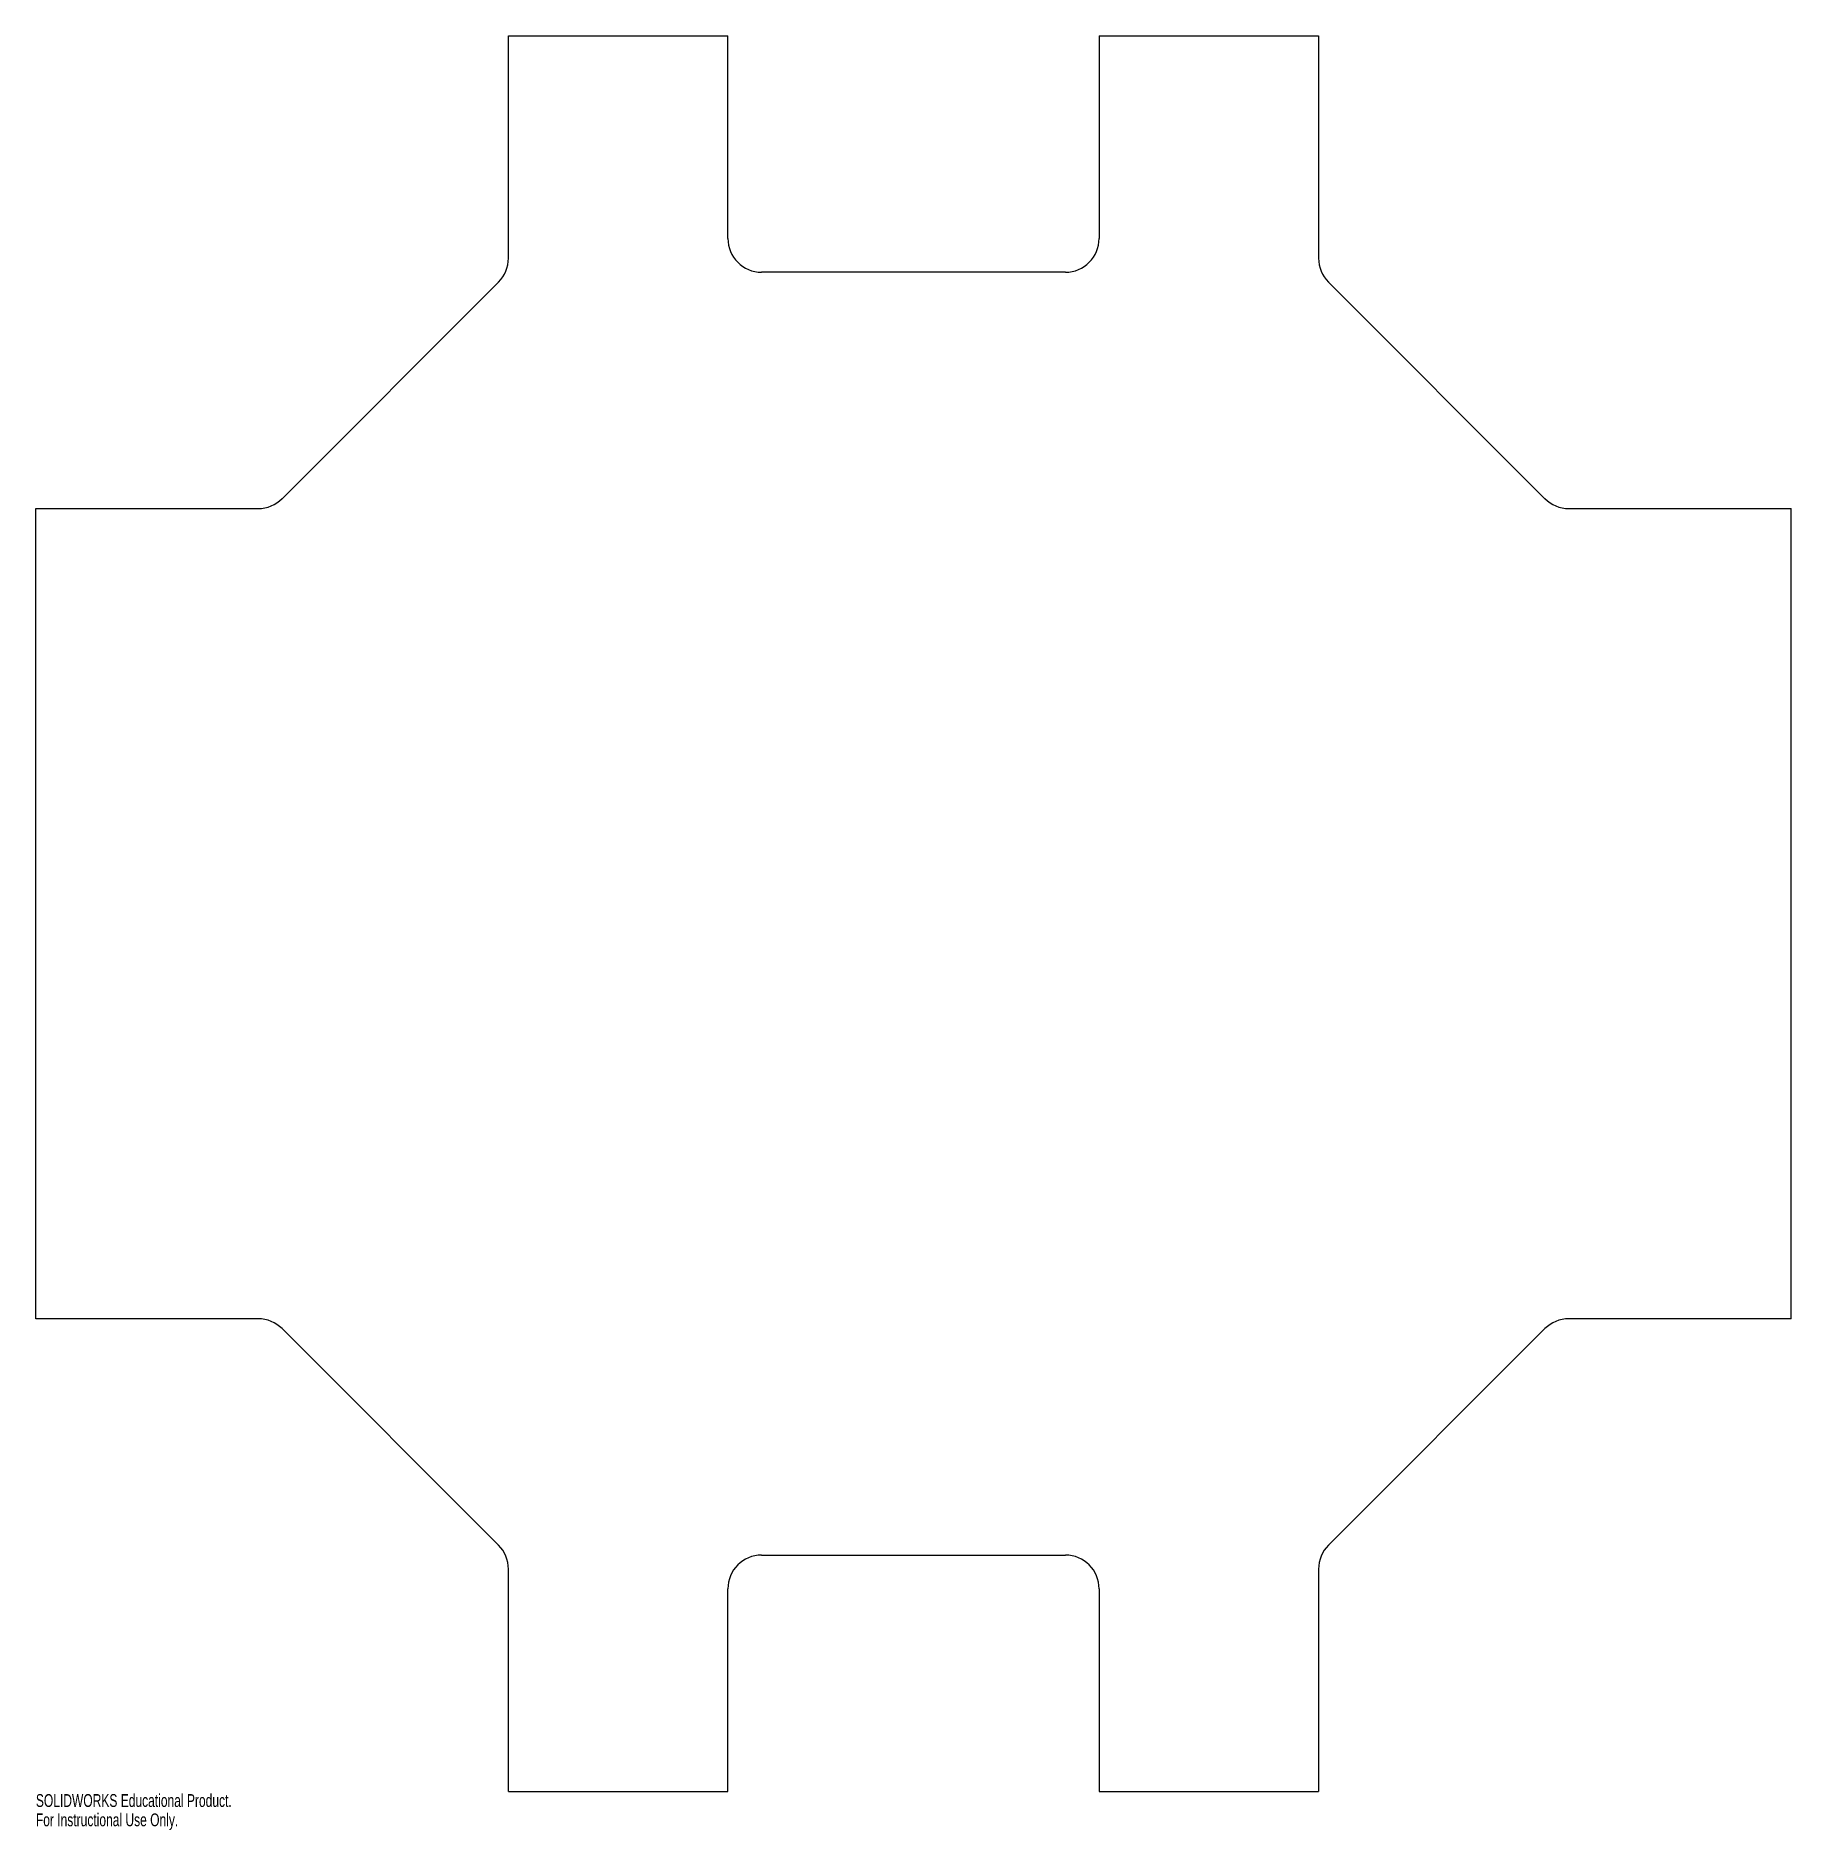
# Model space of a CAD drawing. Header units: inches. Extents: x -13 to 13, y -13.6 to 13.
import ezdxf

# ---------------------------------------------------------------- set-up
doc = ezdxf.new("R2010")
doc.units = ezdxf.units.IN
doc.header["$MEASUREMENT"] = 0
doc.styles.add('SLDTEXTSTYLE0', font='TXT', dxfattribs={"width": 0.7})

msp = doc.modelspace()

# ---------------------------------------------------------------- linework, layer by layer
at = {"color": 7, "linetype": 'Continuous', "lineweight": 25}
for p, q in [((-6, 13), (-2.75, 13)), ((-6, 9.707), (-6, 13)), ((-2.75, 10), (-2.75, 13)), ((2.75, 13), (6, 13)), ((2.75, 13), (2.75, 10)), ((6, 13), (6, 9.707)), ((-9.354, 6.146), (-6.146, 9.354)), ((2.25, 9.5), (-2.25, 9.5)), ((6.146, 9.354), (9.354, 6.146)), ((-13, 6), (-9.707, 6)), ((-13, -6), (-13, 6)), ((9.707, 6), (13, 6)), ((13, -6), (13, 6)), ((-9.707, -6), (-13, -6)), ((13, -6), (9.707, -6)), ((-6.146, -9.354), (-9.354, -6.146)), ((9.354, -6.146), (6.146, -9.354)), ((-2.25, -9.5), (2.25, -9.5)), ((-6, -13), (-6, -9.707)), ((6, -9.707), (6, -13)), ((-2.75, -13), (-2.75, -10)), ((2.75, -10), (2.75, -13)), ((-6, -13), (-2.75, -13)), ((2.75, -13), (6, -13))]:
    msp.add_line(p, q, dxfattribs=at)
for centre, start, end in [((-2.25, 10), 180, 270), ((2.25, 10), 270, 0), ((-6.5, 9.707), 315, 0), ((6.5, 9.707), 180, 225), ((-9.707, 6.5), 270, 315), ((9.707, 6.5), 225, 270), ((-9.707, -6.5), 45, 90), ((9.707, -6.5), 90, 135), ((-6.5, -9.707), 0, 45), ((-2.25, -10), 90, 180), ((2.25, -10), 0, 90), ((6.5, -9.707), 135, 180)]:
    msp.add_arc(centre, 0.5, start, end, dxfattribs=at)

# ---------------------------------------------------------------- texts
at = {"color": 7, "linetype": 'Continuous', "char_height": 0.1903, "attachment_point": 1, "style": 'SLDTEXTSTYLE0'}
for s, insert in [('SOLIDWORKS Educational Product.', (-13, -13.04)), ('For Instructional Use Only.', (-13, -13.326))]:
    msp.add_mtext(s, dxfattribs=dict(at, insert=insert))

doc.saveas('drawing.dxf')
